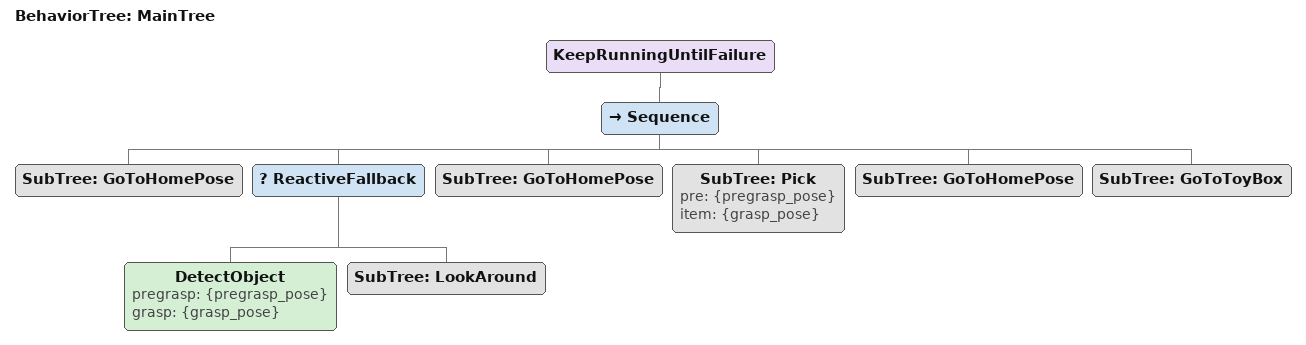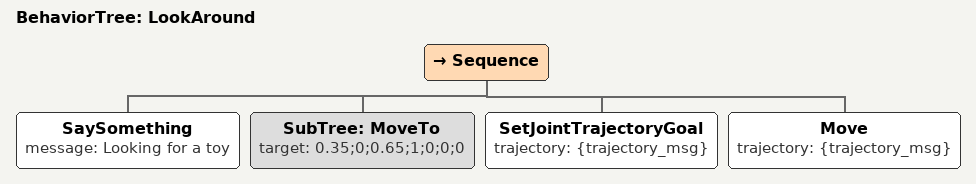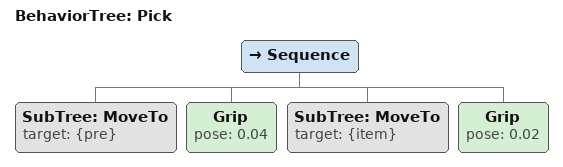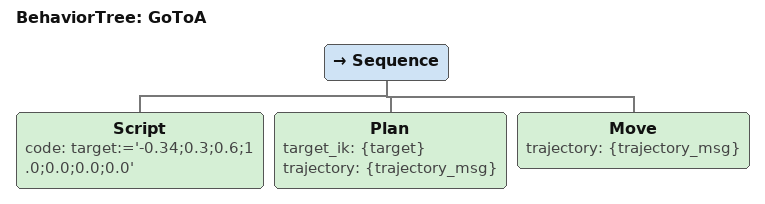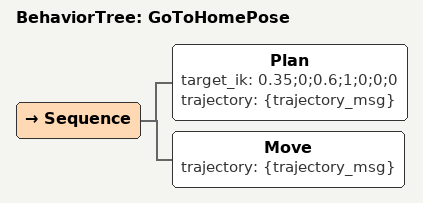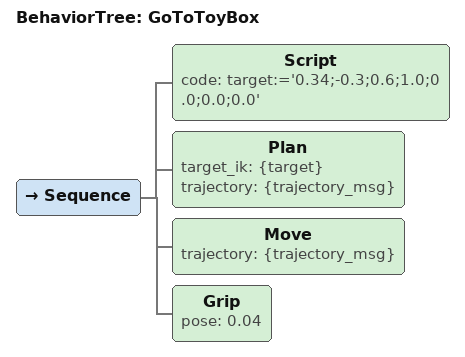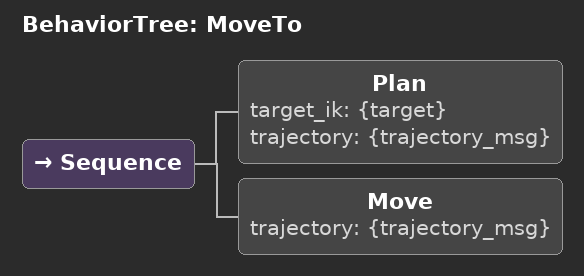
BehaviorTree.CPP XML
<?xml version="1.0" encoding="UTF-8"?>
<root BTCPP_format="4" main_tree_to_execute="MainTree">
  <BehaviorTree ID="MainTree">
    <KeepRunningUntilFailure>
      <Sequence>
        <SubTree ID="GoToHomePose"/>
        <ReactiveFallback>
          <DetectObject pregrasp="{pregrasp_pose}" grasp="{grasp_pose}"/>
          <SubTree ID="LookAround"/>
        </ReactiveFallback>
        <SubTree ID="GoToHomePose"/>
        <SubTree ID="Pick" pre="{pregrasp_pose}" item="{grasp_pose}"/>
        <SubTree ID="GoToHomePose"/>
        <SubTree ID="GoToToyBox"/>
      </Sequence>
    </KeepRunningUntilFailure>
  </BehaviorTree>

  <BehaviorTree ID="LookAround">
    <Sequence>
      <!-- Retract joints configuration -->
      <SaySomething message="Looking for a toy"/>
      <SubTree ID="MoveTo" target="0.35;0;0.65;1;0;0;0"/>
      <SetJointTrajectoryGoal trajectory="{trajectory_msg}"/>
      <Move trajectory="{trajectory_msg}"/>
    </Sequence>
  </BehaviorTree>

  <BehaviorTree ID="Pick">
    <Sequence>
      <SubTree ID="MoveTo" target="{pre}"/>
      <Grip pose="0.04"/>
      <SubTree ID="MoveTo" target="{item}"/>
      <Grip pose="0.02"/>
    </Sequence>
  </BehaviorTree>

  <BehaviorTree ID="GoToA">
    <Sequence>
      <Script code=" target:='-0.34;0.3;0.6;1.0;0.0;0.0;0.0' " />
      <Plan target_ik="{target}" trajectory="{trajectory_msg}"/>
      <Move trajectory="{trajectory_msg}"/>
    </Sequence>
  </BehaviorTree>

  <BehaviorTree ID="GoToHomePose">
    <Sequence>
      <Plan target_ik="0.35;0;0.6;1;0;0;0" trajectory="{trajectory_msg}"/>
      <Move trajectory="{trajectory_msg}"/>
    </Sequence>
  </BehaviorTree>

  <BehaviorTree ID="GoToToyBox">
    <Sequence>
      <Script code=" target:='0.34;-0.3;0.6;1.0;0.0;0.0;0.0' " />
      <Plan target_ik="{target}" trajectory="{trajectory_msg}"/>
      <Move trajectory="{trajectory_msg}"/>
      <Grip pose="0.04"/>
    </Sequence>
  </BehaviorTree>

  <BehaviorTree ID="MoveTo">
    <Sequence>
      <Plan target_ik="{target}" trajectory="{trajectory_msg}"/>
      <Move trajectory="{trajectory_msg}"/>
    </Sequence>
  </BehaviorTree>

</root>
